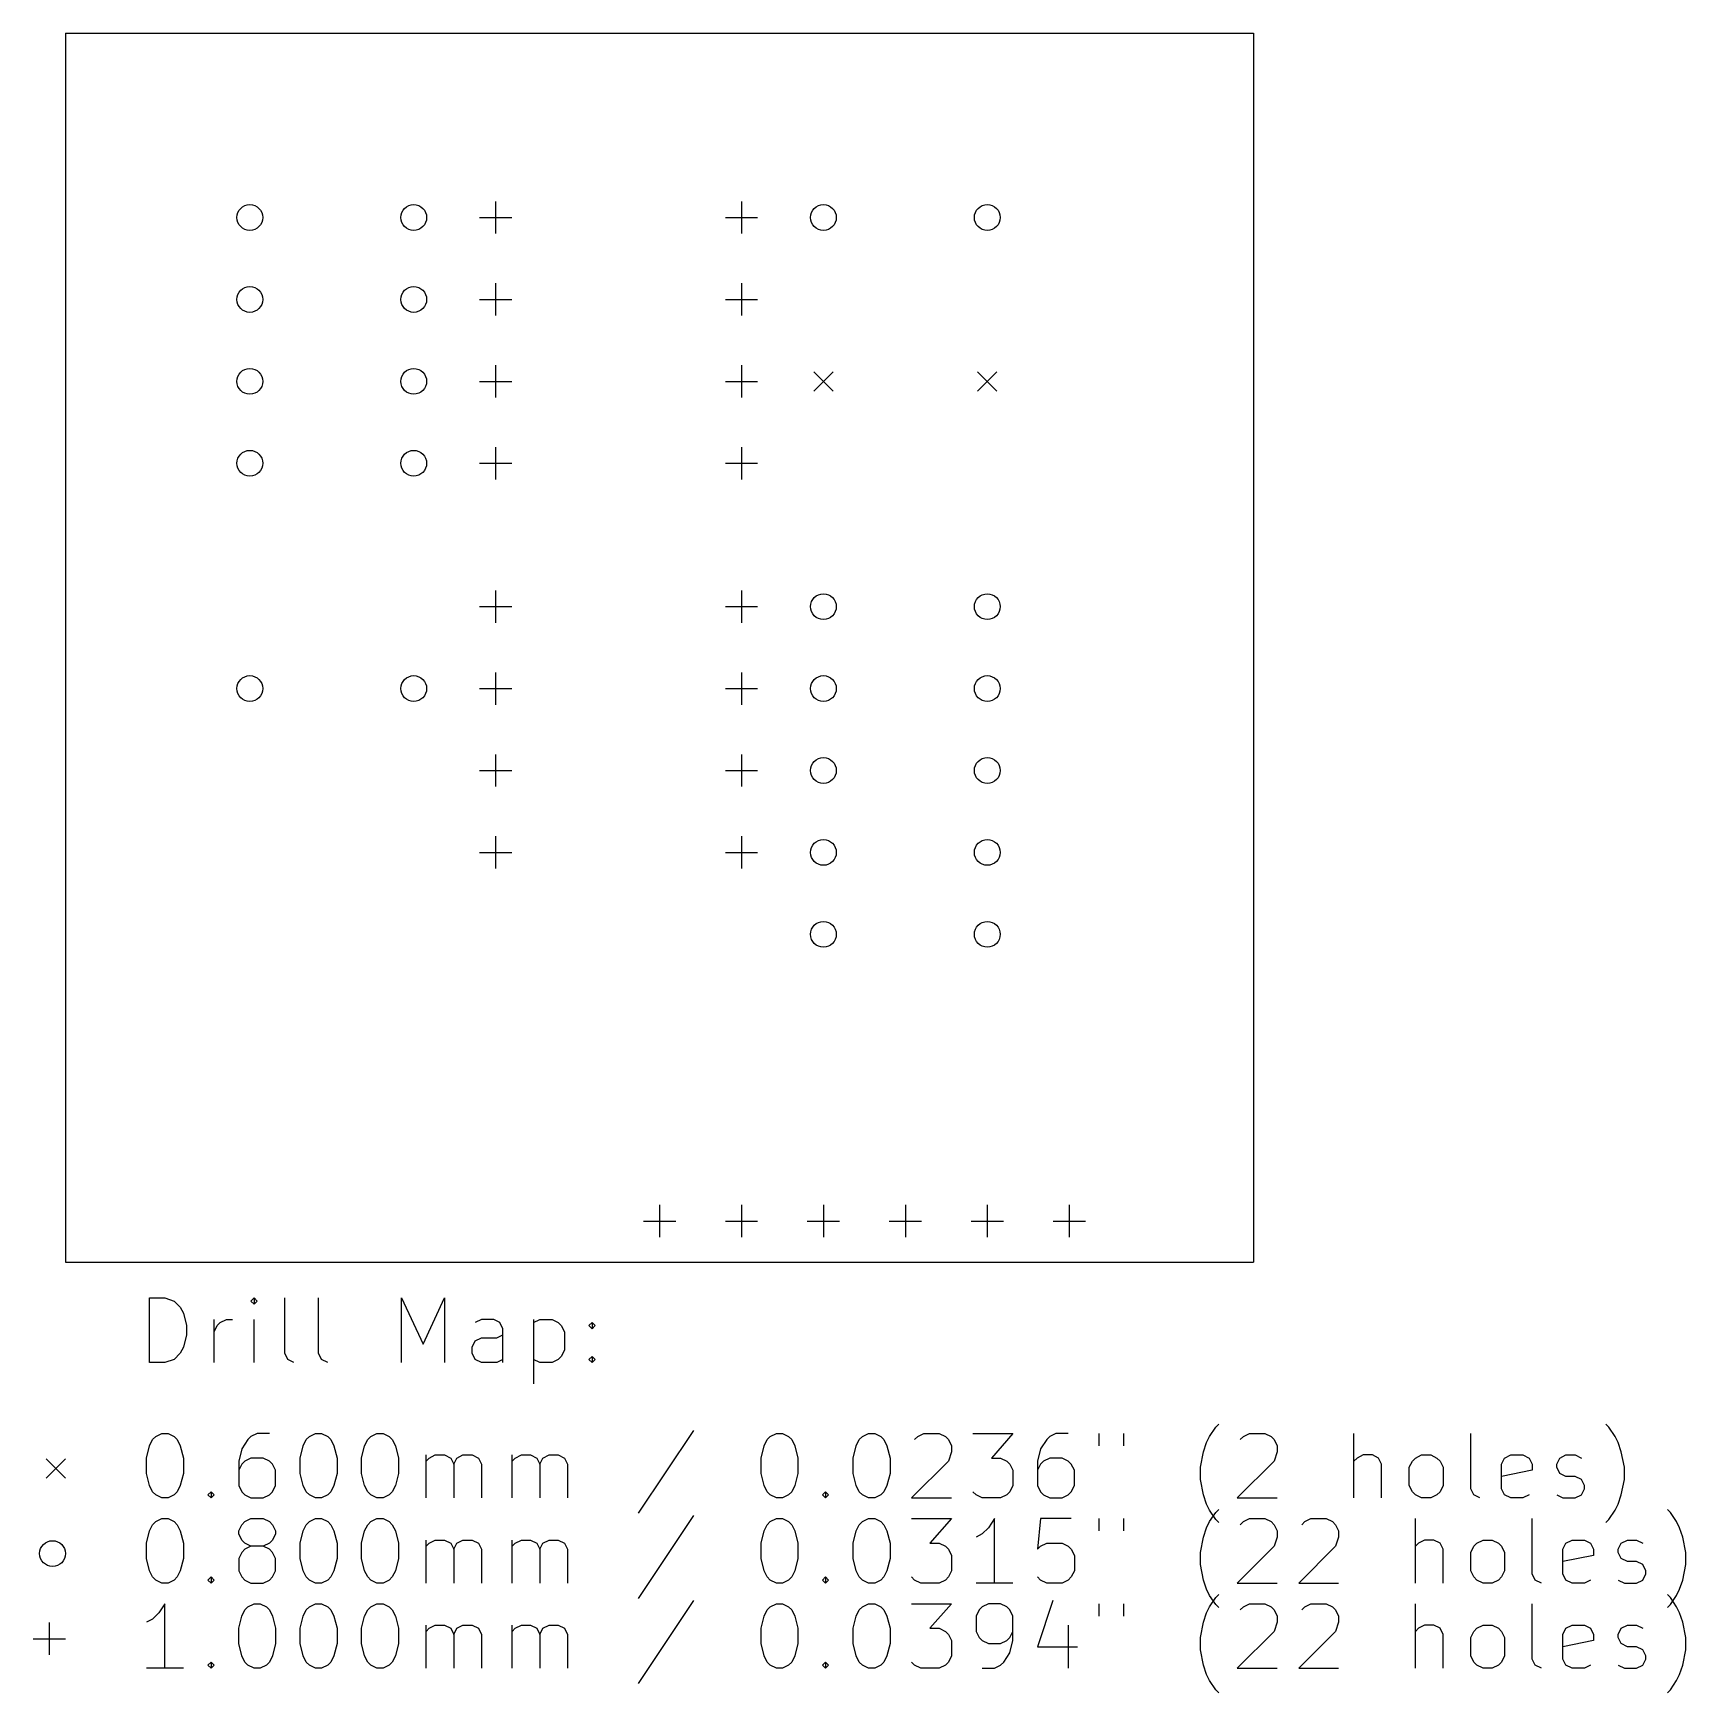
# Model space of a CAD drawing. Extents: x 32.3 to 83.6, y -95.9 to -44.4.
import ezdxf

# ---------------------------------------------------------------- set-up
doc = ezdxf.new("R2010")
doc.units = 0
doc.layers.add('BLACK', color=7, linetype='CONTINUOUS')

msp = doc.modelspace()

# ---------------------------------------------------------------- linework, layer by layer
at = {"layer": 'BLACK', "linetype": 'CONTINUOUS'}
for p, q in [((33.3375, -44.45), (70.1675, -44.45)), ((33.3375, -44.45), (33.3375, -82.55)), ((70.1675, -44.45), (70.1675, -82.55)), ((46.6725, -49.665), (46.6725, -50.665)), ((54.2925, -49.665), (54.2925, -50.665)), ((46.1725, -50.165), (47.1725, -50.165)), ((53.7925, -50.165), (54.7925, -50.165)), ((46.6725, -52.205), (46.6725, -53.205)), ((54.2925, -52.205), (54.2925, -53.205)), ((46.1725, -52.705), (47.1725, -52.705)), ((53.7925, -52.705), (54.7925, -52.705)), ((46.6725, -54.745), (46.6725, -55.745)), ((54.2925, -54.745), (54.2925, -55.745)), ((56.5325, -54.945), (57.1325, -55.545)), ((57.1325, -54.945), (56.5325, -55.545)), ((61.6125, -54.945), (62.2125, -55.545)), ((62.2125, -54.945), (61.6125, -55.545)), ((46.1725, -55.245), (47.1725, -55.245)), ((53.7925, -55.245), (54.7925, -55.245)), ((46.6725, -57.285), (46.6725, -58.285)), ((54.2925, -57.285), (54.2925, -58.285)), ((46.1725, -57.785), (47.1725, -57.785)), ((53.7925, -57.785), (54.7925, -57.785)), ((46.6725, -61.73), (46.6725, -62.73)), ((54.2925, -61.73), (54.2925, -62.73)), ((46.1725, -62.23), (47.1725, -62.23)), ((53.7925, -62.23), (54.7925, -62.23)), ((46.6725, -64.27), (46.6725, -65.27)), ((54.2925, -64.27), (54.2925, -65.27)), ((46.1725, -64.77), (47.1725, -64.77)), ((53.7925, -64.77), (54.7925, -64.77)), ((46.6725, -66.81), (46.6725, -67.81)), ((54.2925, -66.81), (54.2925, -67.81)), ((46.1725, -67.31), (47.1725, -67.31)), ((53.7925, -67.31), (54.7925, -67.31)), ((46.6725, -69.35), (46.6725, -70.35)), ((54.2925, -69.35), (54.2925, -70.35)), ((46.1725, -69.85), (47.1725, -69.85)), ((53.7925, -69.85), (54.7925, -69.85)), ((51.7525, -80.78), (51.7525, -81.78)), ((54.2925, -80.78), (54.2925, -81.78)), ((56.8325, -80.78), (56.8325, -81.78)), ((59.3725, -80.78), (59.3725, -81.78)), ((61.9125, -80.78), (61.9125, -81.78)), ((64.4525, -80.78), (64.4525, -81.78)), ((51.2525, -81.28), (52.2525, -81.28)), ((53.7925, -81.28), (54.7925, -81.28)), ((56.3325, -81.28), (57.3325, -81.28)), ((58.8725, -81.28), (59.8725, -81.28)), ((61.4125, -81.28), (62.4125, -81.28)), ((63.9525, -81.28), (64.9525, -81.28)), ((33.3375, -82.55), (70.1675, -82.55)), ((35.945268, -85.664838), (35.945268, -83.664838)), ((35.945268, -83.664838), (36.421458, -83.664838)), ((36.421458, -83.664838), (36.707173, -83.760076)), ((36.707173, -83.760076), (36.897649, -83.950552)), ((39.183363, -83.664838), (39.088125, -83.760076)), ((39.088125, -83.760076), (39.183363, -83.855314)), ((39.278601, -83.760076), (39.183363, -83.664838)), ((39.183363, -83.664838), (39.183363, -83.855314)), ((39.183363, -83.855314), (39.278601, -83.760076)), ((40.135744, -85.379123), (40.135744, -83.664838)), ((41.183363, -85.379123), (41.183363, -83.664838)), ((43.754792, -85.664838), (43.754792, -83.664838)), ((43.754792, -83.664838), (44.421459, -85.093409)), ((44.421459, -85.093409), (45.088125, -83.664838)), ((45.088125, -83.664838), (45.088125, -85.664838)), ((36.897649, -83.950552), (36.992887, -84.141028)), ((36.992887, -84.141028), (37.088125, -84.52198)), ((37.945268, -85.664838), (37.945268, -84.331504)), ((38.135744, -84.426742), (38.32622, -84.331504)), ((38.32622, -84.331504), (38.516697, -84.331504)), ((39.183363, -85.664838), (39.183363, -84.331504)), ((46.230982, -84.331504), (46.040506, -84.426742)), ((46.611935, -84.331504), (46.230982, -84.331504)), ((46.802411, -84.426742), (46.611935, -84.331504)), ((47.85003, -84.331504), (47.85003, -86.331504)), ((47.85003, -84.426742), (48.040506, -84.331504)), ((48.040506, -84.331504), (48.421459, -84.331504)), ((48.421459, -84.331504), (48.611935, -84.426742)), ((37.088125, -84.807695), (36.992887, -85.188647)), ((37.088125, -84.52198), (37.088125, -84.807695)), ((37.945268, -84.712457), (38.040506, -84.52198)), ((38.040506, -84.52198), (38.135744, -84.426742)), ((46.040506, -84.998171), (46.230982, -84.902933)), ((46.230982, -84.902933), (46.707173, -84.902933)), ((46.707173, -84.902933), (46.897649, -84.807695)), ((46.897649, -84.617219), (46.802411, -84.426742)), ((46.897649, -85.664838), (46.897649, -84.617219)), ((48.611935, -84.426742), (48.707173, -84.52198)), ((48.707173, -84.52198), (48.802411, -84.712457)), ((48.802411, -84.712457), (48.802411, -85.283885)), ((49.564316, -84.52198), (49.659554, -84.426742)), ((49.659554, -84.617219), (49.564316, -84.52198)), ((49.659554, -84.426742), (49.754792, -84.52198)), ((49.659554, -84.426742), (49.659554, -84.617219)), ((49.754792, -84.52198), (49.659554, -84.617219)), ((36.897649, -85.379123), (36.707173, -85.5696)), ((36.992887, -85.188647), (36.897649, -85.379123)), ((40.230982, -85.5696), (40.135744, -85.379123)), ((41.278601, -85.5696), (41.183363, -85.379123)), ((45.945268, -85.188647), (46.040506, -84.998171)), ((45.945268, -85.379123), (45.945268, -85.188647)), ((46.040506, -85.5696), (45.945268, -85.379123)), ((48.802411, -85.283885), (48.707173, -85.474361)), ((36.421458, -85.664838), (35.945268, -85.664838)), ((36.707173, -85.5696), (36.421458, -85.664838)), ((40.421458, -85.664838), (40.230982, -85.5696)), ((41.469077, -85.664838), (41.278601, -85.5696)), ((46.230982, -85.664838), (46.040506, -85.5696)), ((46.707173, -85.664838), (46.230982, -85.664838)), ((46.897649, -85.5696), (46.707173, -85.664838)), ((48.040506, -85.664838), (47.85003, -85.5696)), ((48.421459, -85.664838), (48.040506, -85.664838)), ((48.611935, -85.5696), (48.421459, -85.664838)), ((48.707173, -85.474361), (48.611935, -85.5696)), ((49.564316, -85.5696), (49.659554, -85.474361)), ((49.659554, -85.664838), (49.564316, -85.5696)), ((49.659554, -85.474361), (49.754792, -85.5696)), ((49.659554, -85.474361), (49.659554, -85.664838)), ((49.754792, -85.5696), (49.659554, -85.664838)), ((36.040506, -88.055314), (36.135744, -87.960076)), ((36.135744, -87.960076), (36.32622, -87.864838)), ((36.32622, -87.864838), (36.516697, -87.864838)), ((36.516697, -87.864838), (36.707173, -87.960076)), ((36.707173, -87.960076), (36.802411, -88.055314)), ((39.088125, -87.960076), (38.992887, -88.055314)), ((39.278601, -87.864838), (39.088125, -87.960076)), ((39.659554, -87.864838), (39.278601, -87.864838)), ((40.802411, -88.055314), (40.897649, -87.960076)), ((40.897649, -87.960076), (41.088125, -87.864838)), ((41.088125, -87.864838), (41.278602, -87.864838)), ((41.278602, -87.864838), (41.469078, -87.960076)), ((41.469078, -87.960076), (41.564316, -88.055314)), ((42.707173, -88.055314), (42.802411, -87.960076)), ((42.802411, -87.960076), (42.992887, -87.864838)), ((42.992887, -87.864838), (43.183364, -87.864838)), ((43.183364, -87.864838), (43.37384, -87.960076)), ((43.37384, -87.960076), (43.469078, -88.055314)), ((52.802412, -87.7696), (51.088127, -90.341028)), ((55.088127, -88.055314), (55.183365, -87.960076)), ((55.183365, -87.960076), (55.373841, -87.864838)), ((55.373841, -87.864838), (55.564318, -87.864838)), ((55.564318, -87.864838), (55.754794, -87.960076)), ((55.754794, -87.960076), (55.850032, -88.055314)), ((57.94527, -88.055314), (58.040508, -87.960076)), ((58.040508, -87.960076), (58.230984, -87.864838)), ((58.230984, -87.864838), (58.421461, -87.864838)), ((58.421461, -87.864838), (58.611937, -87.960076)), ((58.611937, -87.960076), (58.707175, -88.055314)), ((59.659556, -88.055314), (59.754794, -87.960076)), ((59.754794, -87.960076), (59.94527, -87.864838)), ((59.94527, -87.864838), (60.421461, -87.864838)), ((60.421461, -87.864838), (60.611937, -87.960076)), ((60.611937, -87.960076), (60.707175, -88.055314)), ((61.46908, -87.864838), (62.707175, -87.864838)), ((62.707175, -87.864838), (62.040508, -88.626742)), ((63.850032, -87.960076), (63.754794, -88.055314)), ((64.040508, -87.864838), (63.850032, -87.960076)), ((64.421461, -87.864838), (64.040508, -87.864838)), ((65.373842, -87.864838), (65.373842, -88.24579)), ((66.135747, -87.864838), (66.135747, -88.24579)), ((68.707176, -88.150552), (68.802414, -87.960076)), ((68.802414, -87.960076), (68.99289, -87.674361)), ((68.99289, -87.674361), (69.088129, -87.579123)), ((69.754795, -88.055314), (69.850033, -87.960076)), ((69.850033, -87.960076), (70.040509, -87.864838)), ((70.040509, -87.864838), (70.5167, -87.864838)), ((70.5167, -87.864838), (70.707176, -87.960076)), ((70.707176, -87.960076), (70.802414, -88.055314)), ((73.278605, -89.864838), (73.278605, -87.864838)), ((76.897653, -89.579123), (76.897653, -87.864838)), ((81.183368, -87.674361), (81.08813, -87.579123)), ((81.373844, -87.960076), (81.183368, -87.674361)), ((81.469082, -88.150552), (81.373844, -87.960076)), ((35.85003, -88.626742), (35.945268, -88.24579)), ((35.945268, -88.24579), (36.040506, -88.055314)), ((36.802411, -88.055314), (36.897649, -88.24579)), ((36.897649, -88.24579), (36.992887, -88.626742)), ((38.802411, -88.341028), (38.707173, -88.72198)), ((38.992887, -88.055314), (38.802411, -88.341028)), ((40.611935, -88.626742), (40.707173, -88.24579)), ((40.707173, -88.24579), (40.802411, -88.055314)), ((41.564316, -88.055314), (41.659554, -88.24579)), ((41.659554, -88.24579), (41.754792, -88.626742)), ((42.516697, -88.626742), (42.611935, -88.24579)), ((42.611935, -88.24579), (42.707173, -88.055314)), ((43.469078, -88.055314), (43.564316, -88.24579)), ((43.564316, -88.24579), (43.659554, -88.626742)), ((54.897651, -88.626742), (54.992889, -88.24579)), ((54.992889, -88.24579), (55.088127, -88.055314)), ((55.850032, -88.055314), (55.94527, -88.24579)), ((55.94527, -88.24579), (56.040508, -88.626742)), ((57.754794, -88.626742), (57.850032, -88.24579)), ((57.850032, -88.24579), (57.94527, -88.055314)), ((58.707175, -88.055314), (58.802413, -88.24579)), ((58.802413, -88.24579), (58.897651, -88.626742)), ((60.707175, -88.055314), (60.802413, -88.24579)), ((60.802413, -88.436266), (60.707175, -88.72198)), ((60.802413, -88.24579), (60.802413, -88.436266)), ((63.564318, -88.341028), (63.46908, -88.72198)), ((63.754794, -88.055314), (63.564318, -88.341028)), ((68.5167, -88.912457), (68.611938, -88.436266)), ((68.611938, -88.436266), (68.707176, -88.150552)), ((70.802414, -88.055314), (70.897652, -88.24579)), ((70.897652, -88.436266), (70.802414, -88.72198)), ((70.897652, -88.24579), (70.897652, -88.436266)), ((81.56432, -88.436266), (81.469082, -88.150552)), ((81.659558, -88.912457), (81.56432, -88.436266)), ((32.7375, -88.65), (33.3375, -89.25)), ((33.3375, -88.65), (32.7375, -89.25)), ((35.85003, -89.102933), (35.85003, -88.626742)), ((36.992887, -88.626742), (36.992887, -89.102933)), ((38.707173, -88.72198), (38.707173, -89.483885)), ((38.802411, -88.817219), (38.707173, -89.007695)), ((38.897649, -88.72198), (38.802411, -88.817219)), ((39.088125, -88.626742), (38.897649, -88.72198)), ((39.469078, -88.626742), (39.088125, -88.626742)), ((39.659554, -88.72198), (39.469078, -88.626742)), ((39.754792, -88.817219), (39.659554, -88.72198)), ((39.85003, -89.007695), (39.754792, -88.817219)), ((39.85003, -89.483885), (39.85003, -89.007695)), ((40.611935, -89.102933), (40.611935, -88.626742)), ((41.754792, -88.626742), (41.754792, -89.102933)), ((42.516697, -89.102933), (42.516697, -88.626742)), ((43.659554, -88.626742), (43.659554, -89.102933)), ((44.516697, -89.864838), (44.516697, -88.531504)), ((44.516697, -88.72198), (44.611935, -88.626742)), ((44.611935, -88.626742), (44.802411, -88.531504)), ((44.802411, -88.531504), (45.088126, -88.531504)), ((45.088126, -88.531504), (45.278602, -88.626742)), ((45.278602, -88.626742), (45.37384, -88.817219)), ((45.37384, -88.817219), (45.469078, -88.626742)), ((45.37384, -88.817219), (45.37384, -89.864838)), ((45.469078, -88.626742), (45.659554, -88.531504)), ((45.659554, -88.531504), (45.945268, -88.531504)), ((45.945268, -88.531504), (46.135745, -88.626742)), ((46.135745, -88.626742), (46.230983, -88.817219)), ((46.230983, -88.817219), (46.230983, -89.864838)), ((47.183364, -89.864838), (47.183364, -88.531504)), ((47.183364, -88.72198), (47.278602, -88.626742)), ((47.278602, -88.626742), (47.469078, -88.531504)), ((47.469078, -88.531504), (47.754793, -88.531504)), ((47.754793, -88.531504), (47.945269, -88.626742)), ((47.945269, -88.626742), (48.040507, -88.817219)), ((48.040507, -88.817219), (48.135745, -88.626742)), ((48.040507, -88.817219), (48.040507, -89.864838)), ((48.135745, -88.626742), (48.326221, -88.531504)), ((48.326221, -88.531504), (48.611935, -88.531504)), ((48.611935, -88.531504), (48.802412, -88.626742)), ((48.802412, -88.626742), (48.89765, -88.817219)), ((48.89765, -88.817219), (48.89765, -89.864838)), ((54.897651, -89.102933), (54.897651, -88.626742)), ((56.040508, -88.626742), (56.040508, -89.102933)), ((57.754794, -89.102933), (57.754794, -88.626742)), ((58.897651, -88.626742), (58.897651, -89.102933)), ((60.707175, -88.72198), (59.564318, -89.864838)), ((62.040508, -88.626742), (62.326223, -88.626742)), ((62.326223, -88.626742), (62.516699, -88.72198)), ((62.516699, -88.72198), (62.611937, -88.817219)), ((62.611937, -88.817219), (62.707175, -89.007695)), ((62.707175, -89.007695), (62.707175, -89.483885)), ((63.46908, -88.72198), (63.46908, -89.483885)), ((63.564318, -88.817219), (63.46908, -89.007695)), ((63.659556, -88.72198), (63.564318, -88.817219)), ((63.850032, -88.626742), (63.659556, -88.72198)), ((64.230985, -88.626742), (63.850032, -88.626742)), ((64.421461, -88.72198), (64.230985, -88.626742)), ((64.516699, -88.817219), (64.421461, -88.72198)), ((64.611937, -89.007695), (64.516699, -88.817219)), ((64.611937, -89.483885), (64.611937, -89.007695)), ((68.5167, -89.293409), (68.5167, -88.912457)), ((70.802414, -88.72198), (69.659557, -89.864838)), ((73.373843, -88.626742), (73.278605, -88.72198)), ((73.564319, -88.531504), (73.373843, -88.626742)), ((73.850034, -88.531504), (73.564319, -88.531504)), ((74.04051, -88.626742), (73.850034, -88.531504)), ((74.135748, -88.817219), (74.04051, -88.626742)), ((74.135748, -89.864838), (74.135748, -88.817219)), ((74.992891, -88.912457), (75.088129, -88.72198)), ((74.992891, -89.483885), (74.992891, -88.912457)), ((75.088129, -88.72198), (75.183367, -88.626742)), ((75.183367, -88.626742), (75.373843, -88.531504)), ((75.373843, -88.531504), (75.659558, -88.531504)), ((75.659558, -88.531504), (75.850034, -88.626742)), ((75.850034, -88.626742), (75.945272, -88.72198)), ((75.945272, -88.72198), (76.04051, -88.912457)), ((76.04051, -88.912457), (76.04051, -89.483885)), ((77.850034, -88.817219), (77.945272, -88.626742)), ((77.850034, -89.579123), (77.850034, -88.817219)), ((78.802415, -89.007695), (77.850034, -89.198171)), ((77.945272, -88.626742), (78.135748, -88.531504)), ((78.135748, -88.531504), (78.516701, -88.531504)), ((78.516701, -88.531504), (78.707177, -88.626742)), ((78.707177, -88.626742), (78.802415, -88.817219)), ((78.802415, -88.817219), (78.802415, -89.007695)), ((79.56432, -88.817219), (79.659558, -88.626742)), ((79.56432, -88.912457), (79.56432, -88.817219)), ((79.659558, -89.102933), (79.56432, -88.912457)), ((79.659558, -88.626742), (79.850034, -88.531504)), ((79.850034, -88.531504), (80.135748, -88.531504)), ((80.135748, -88.531504), (80.326225, -88.626742)), ((81.659558, -89.293409), (81.659558, -88.912457)), ((35.945268, -89.483885), (35.85003, -89.102933)), ((36.040506, -89.674361), (35.945268, -89.483885)), ((36.897649, -89.483885), (36.802411, -89.674361)), ((36.992887, -89.102933), (36.897649, -89.483885)), ((38.707173, -89.483885), (38.802411, -89.674361)), ((39.754792, -89.674361), (39.85003, -89.483885)), ((40.707173, -89.483885), (40.611935, -89.102933)), ((40.802411, -89.674361), (40.707173, -89.483885)), ((41.659554, -89.483885), (41.564316, -89.674361)), ((41.754792, -89.102933), (41.659554, -89.483885)), ((42.611935, -89.483885), (42.516697, -89.102933)), ((42.707173, -89.674361), (42.611935, -89.483885)), ((43.564316, -89.483885), (43.469078, -89.674361)), ((43.659554, -89.102933), (43.564316, -89.483885)), ((54.992889, -89.483885), (54.897651, -89.102933)), ((55.088127, -89.674361), (54.992889, -89.483885)), ((55.94527, -89.483885), (55.850032, -89.674361)), ((56.040508, -89.102933), (55.94527, -89.483885)), ((57.850032, -89.483885), (57.754794, -89.102933)), ((57.94527, -89.674361), (57.850032, -89.483885)), ((58.802413, -89.483885), (58.707175, -89.674361)), ((58.897651, -89.102933), (58.802413, -89.483885)), ((62.707175, -89.483885), (62.611937, -89.674361)), ((63.46908, -89.483885), (63.564318, -89.674361)), ((64.516699, -89.674361), (64.611937, -89.483885)), ((68.611938, -89.7696), (68.5167, -89.293409)), ((75.088129, -89.674361), (74.992891, -89.483885)), ((76.04051, -89.483885), (75.945272, -89.674361)), ((79.850034, -89.198171), (79.659558, -89.102933)), ((80.135748, -89.198171), (79.850034, -89.198171)), ((80.326225, -89.293409), (80.135748, -89.198171)), ((80.421463, -89.483885), (80.326225, -89.293409)), ((80.421463, -89.579123), (80.421463, -89.483885)), ((81.56432, -89.7696), (81.659558, -89.293409)), ((36.135744, -89.7696), (36.040506, -89.674361)), ((36.32622, -89.864838), (36.135744, -89.7696)), ((36.516697, -89.864838), (36.32622, -89.864838)), ((36.707173, -89.7696), (36.516697, -89.864838)), ((36.802411, -89.674361), (36.707173, -89.7696)), ((37.754792, -89.7696), (37.85003, -89.674361)), ((37.85003, -89.864838), (37.754792, -89.7696)), ((37.85003, -89.674361), (37.945268, -89.7696)), ((37.85003, -89.674361), (37.85003, -89.864838)), ((37.945268, -89.7696), (37.85003, -89.864838)), ((38.802411, -89.674361), (38.897649, -89.7696)), ((38.897649, -89.7696), (39.088125, -89.864838)), ((39.088125, -89.864838), (39.469078, -89.864838)), ((39.469078, -89.864838), (39.659554, -89.7696)), ((39.659554, -89.7696), (39.754792, -89.674361)), ((40.897649, -89.7696), (40.802411, -89.674361)), ((41.088125, -89.864838), (40.897649, -89.7696)), ((41.278602, -89.864838), (41.088125, -89.864838)), ((41.469078, -89.7696), (41.278602, -89.864838)), ((41.564316, -89.674361), (41.469078, -89.7696)), ((42.802411, -89.7696), (42.707173, -89.674361)), ((42.992887, -89.864838), (42.802411, -89.7696)), ((43.183364, -89.864838), (42.992887, -89.864838)), ((43.37384, -89.7696), (43.183364, -89.864838)), ((43.469078, -89.674361), (43.37384, -89.7696)), ((55.183365, -89.7696), (55.088127, -89.674361)), ((55.373841, -89.864838), (55.183365, -89.7696)), ((55.564318, -89.864838), (55.373841, -89.864838)), ((55.754794, -89.7696), (55.564318, -89.864838)), ((55.850032, -89.674361), (55.754794, -89.7696)), ((56.802413, -89.7696), (56.897651, -89.674361)), ((56.897651, -89.864838), (56.802413, -89.7696)), ((56.897651, -89.674361), (56.992889, -89.7696)), ((56.897651, -89.674361), (56.897651, -89.864838)), ((56.992889, -89.7696), (56.897651, -89.864838)), ((58.040508, -89.7696), (57.94527, -89.674361)), ((58.230984, -89.864838), (58.040508, -89.7696)), ((58.421461, -89.864838), (58.230984, -89.864838)), ((58.611937, -89.7696), (58.421461, -89.864838)), ((58.707175, -89.674361), (58.611937, -89.7696)), ((59.564318, -89.864838), (60.802413, -89.864838)), ((61.564318, -89.7696), (61.46908, -89.674361)), ((61.754794, -89.864838), (61.564318, -89.7696)), ((62.326223, -89.864838), (61.754794, -89.864838)), ((62.516699, -89.7696), (62.326223, -89.864838)), ((62.611937, -89.674361), (62.516699, -89.7696)), ((63.564318, -89.674361), (63.659556, -89.7696)), ((63.659556, -89.7696), (63.850032, -89.864838)), ((63.850032, -89.864838), (64.230985, -89.864838)), ((64.230985, -89.864838), (64.421461, -89.7696)), ((64.421461, -89.7696), (64.516699, -89.674361)), ((68.707176, -90.055314), (68.611938, -89.7696)), ((69.659557, -89.864838), (70.897652, -89.864838)), ((75.183367, -89.7696), (75.088129, -89.674361)), ((75.373843, -89.864838), (75.183367, -89.7696)), ((75.659558, -89.864838), (75.373843, -89.864838)), ((75.850034, -89.7696), (75.659558, -89.864838)), ((75.945272, -89.674361), (75.850034, -89.7696)), ((76.992891, -89.7696), (76.897653, -89.579123)), ((77.183367, -89.864838), (76.992891, -89.7696)), ((77.945272, -89.7696), (77.850034, -89.579123)), ((78.135748, -89.864838), (77.945272, -89.7696)), ((78.516701, -89.864838), (78.135748, -89.864838)), ((78.707177, -89.7696), (78.516701, -89.864838)), ((79.56432, -89.7696), (79.754796, -89.864838)), ((79.754796, -89.864838), (80.135748, -89.864838)), ((80.135748, -89.864838), (80.326225, -89.7696)), ((80.326225, -89.7696), (80.421463, -89.579123)), ((81.469082, -90.055314), (81.56432, -89.7696)), ((36.135744, -90.600076), (36.32622, -90.504838)), ((36.32622, -90.504838), (36.516697, -90.504838)), ((36.516697, -90.504838), (36.707173, -90.600076)), ((38.897649, -90.600076), (39.088125, -90.504838)), ((39.088125, -90.504838), (39.469078, -90.504838)), ((39.469078, -90.504838), (39.659554, -90.600076)), ((40.897649, -90.600076), (41.088125, -90.504838)), ((41.088125, -90.504838), (41.278602, -90.504838)), ((41.278602, -90.504838), (41.469078, -90.600076)), ((42.802411, -90.600076), (42.992887, -90.504838)), ((42.992887, -90.504838), (43.183364, -90.504838)), ((43.183364, -90.504838), (43.37384, -90.600076)), ((52.802412, -90.4096), (51.088127, -92.981028)), ((55.183365, -90.600076), (55.373841, -90.504838)), ((55.373841, -90.504838), (55.564318, -90.504838)), ((55.564318, -90.504838), (55.754794, -90.600076)), ((58.040508, -90.600076), (58.230984, -90.504838)), ((58.230984, -90.504838), (58.421461, -90.504838)), ((58.421461, -90.504838), (58.611937, -90.600076)), ((59.564318, -90.504838), (60.802413, -90.504838)), ((60.802413, -90.504838), (60.135746, -91.266742)), ((62.135746, -90.504838), (61.94527, -90.790552)), ((62.135746, -92.504838), (62.135746, -90.504838)), ((63.564318, -90.504838), (63.46908, -91.457219)), ((64.516699, -90.504838), (63.564318, -90.504838)), ((65.373842, -90.504838), (65.373842, -90.88579)), ((66.135747, -90.504838), (66.135747, -90.88579)), ((68.802414, -90.24579), (68.707176, -90.055314)), ((68.99289, -90.531504), (68.802414, -90.24579)), ((68.802414, -90.600076), (68.99289, -90.314361)), ((68.99289, -90.314361), (69.088129, -90.219123)), ((69.088129, -90.626742), (68.99289, -90.531504)), ((69.850033, -90.600076), (70.040509, -90.504838)), ((70.040509, -90.504838), (70.5167, -90.504838)), ((70.5167, -90.504838), (70.707176, -90.600076)), ((71.754795, -90.600076), (71.945271, -90.504838)), ((71.945271, -90.504838), (72.421462, -90.504838)), ((72.421462, -90.504838), (72.611938, -90.600076)), ((75.183367, -92.504838), (75.183367, -90.504838)), ((78.802415, -92.219123), (78.802415, -90.504838)), ((81.08813, -90.626742), (81.183368, -90.531504)), ((81.183368, -90.531504), (81.373844, -90.24579)), ((81.373844, -90.24579), (81.469082, -90.055314)), ((83.08813, -90.314361), (82.992892, -90.219123)), ((83.278606, -90.600076), (83.08813, -90.314361)), ((35.85003, -91.266742), (35.945268, -90.88579)), ((35.945268, -90.88579), (36.040506, -90.695314)), ((36.040506, -90.695314), (36.135744, -90.600076)), ((36.707173, -90.600076), (36.802411, -90.695314)), ((36.802411, -90.695314), (36.897649, -90.88579)), ((36.897649, -90.88579), (36.992887, -91.266742)), ((38.707173, -90.88579), (38.802411, -90.695314)), ((38.707173, -90.981028), (38.707173, -90.88579)), ((38.802411, -91.171504), (38.707173, -90.981028)), ((38.802411, -90.695314), (38.897649, -90.600076)), ((39.659554, -90.600076), (39.754792, -90.695314)), ((39.754792, -90.695314), (39.85003, -90.88579)), ((39.85003, -90.981028), (39.754792, -91.171504)), ((39.85003, -90.88579), (39.85003, -90.981028)), ((40.611935, -91.266742), (40.707173, -90.88579)), ((40.707173, -90.88579), (40.802411, -90.695314)), ((40.802411, -90.695314), (40.897649, -90.600076)), ((41.469078, -90.600076), (41.564316, -90.695314)), ((41.564316, -90.695314), (41.659554, -90.88579)), ((41.659554, -90.88579), (41.754792, -91.266742)), ((42.516697, -91.266742), (42.611935, -90.88579)), ((42.611935, -90.88579), (42.707173, -90.695314)), ((42.707173, -90.695314), (42.802411, -90.600076)), ((43.37384, -90.600076), (43.469078, -90.695314)), ((43.469078, -90.695314), (43.564316, -90.88579)), ((43.564316, -90.88579), (43.659554, -91.266742)), ((54.897651, -91.266742), (54.992889, -90.88579)), ((54.992889, -90.88579), (55.088127, -90.695314)), ((55.088127, -90.695314), (55.183365, -90.600076)), ((55.754794, -90.600076), (55.850032, -90.695314)), ((55.850032, -90.695314), (55.94527, -90.88579)), ((55.94527, -90.88579), (56.040508, -91.266742)), ((57.754794, -91.266742), (57.850032, -90.88579)), ((57.850032, -90.88579), (57.94527, -90.695314)), ((57.94527, -90.695314), (58.040508, -90.600076)), ((58.611937, -90.600076), (58.707175, -90.695314)), ((58.707175, -90.695314), (58.802413, -90.88579)), ((58.802413, -90.88579), (58.897651, -91.266742)), ((61.754794, -90.981028), (61.564318, -91.076266)), ((61.94527, -90.790552), (61.754794, -90.981028)), ((68.5167, -91.552457), (68.611938, -91.076266)), ((68.611938, -91.076266), (68.707176, -90.790552)), ((68.707176, -90.790552), (68.802414, -90.600076)), ((69.754795, -90.695314), (69.850033, -90.600076)), ((70.707176, -90.600076), (70.802414, -90.695314)), ((70.802414, -90.695314), (70.897652, -90.88579)), ((70.897652, -91.076266), (70.802414, -91.36198)), ((70.897652, -90.88579), (70.897652, -91.076266)), ((71.659557, -90.695314), (71.754795, -90.600076)), ((72.611938, -90.600076), (72.707176, -90.695314)), ((72.707176, -90.695314), (72.802414, -90.88579)), ((72.802414, -91.076266), (72.707176, -91.36198)), ((72.802414, -90.88579), (72.802414, -91.076266)), ((83.373844, -90.790552), (83.278606, -90.600076)), ((83.469082, -91.076266), (83.373844, -90.790552)), ((83.56432, -91.552457), (83.469082, -91.076266)), ((35.85003, -91.742933), (35.85003, -91.266742)), ((36.992887, -91.266742), (36.992887, -91.742933)), ((38.802411, -91.552457), (38.707173, -91.742933)), ((38.897649, -91.266742), (38.802411, -91.171504)), ((38.897649, -91.457219), (38.802411, -91.552457)), ((39.088125, -91.36198), (38.897649, -91.266742)), ((39.088125, -91.36198), (38.897649, -91.457219)), ((39.469078, -91.36198), (39.088125, -91.36198)), ((39.659554, -91.266742), (39.469078, -91.36198)), ((39.659554, -91.457219), (39.469078, -91.36198)), ((39.754792, -91.171504), (39.659554, -91.266742)), ((39.754792, -91.552457), (39.659554, -91.457219)), ((39.85003, -91.742933), (39.754792, -91.552457)), ((40.611935, -91.742933), (40.611935, -91.266742)), ((41.754792, -91.266742), (41.754792, -91.742933)), ((42.516697, -91.742933), (42.516697, -91.266742)), ((43.659554, -91.266742), (43.659554, -91.742933)), ((44.516697, -92.504838), (44.516697, -91.171504)), ((44.516697, -91.36198), (44.611935, -91.266742)), ((44.611935, -91.266742), (44.802411, -91.171504)), ((44.802411, -91.171504), (45.088126, -91.171504)), ((45.088126, -91.171504), (45.278602, -91.266742)), ((45.278602, -91.266742), (45.37384, -91.457219)), ((45.37384, -91.457219), (45.469078, -91.266742)), ((45.37384, -91.457219), (45.37384, -92.504838)), ((45.469078, -91.266742), (45.659554, -91.171504)), ((45.659554, -91.171504), (45.945268, -91.171504)), ((45.945268, -91.171504), (46.135745, -91.266742)), ((46.135745, -91.266742), (46.230983, -91.457219)), ((46.230983, -91.457219), (46.230983, -92.504838)), ((47.183364, -92.504838), (47.183364, -91.171504)), ((47.183364, -91.36198), (47.278602, -91.266742)), ((47.278602, -91.266742), (47.469078, -91.171504)), ((47.469078, -91.171504), (47.754793, -91.171504)), ((47.754793, -91.171504), (47.945269, -91.266742)), ((47.945269, -91.266742), (48.040507, -91.457219)), ((48.040507, -91.457219), (48.135745, -91.266742)), ((48.040507, -91.457219), (48.040507, -92.504838)), ((48.135745, -91.266742), (48.326221, -91.171504)), ((48.326221, -91.171504), (48.611935, -91.171504)), ((48.611935, -91.171504), (48.802412, -91.266742)), ((48.802412, -91.266742), (48.89765, -91.457219)), ((48.89765, -91.457219), (48.89765, -92.504838)), ((54.897651, -91.742933), (54.897651, -91.266742)), ((56.040508, -91.266742), (56.040508, -91.742933)), ((57.754794, -91.742933), (57.754794, -91.266742)), ((58.897651, -91.266742), (58.897651, -91.742933)), ((60.135746, -91.266742), (60.421461, -91.266742)), ((60.421461, -91.266742), (60.611937, -91.36198)), ((60.611937, -91.36198), (60.707175, -91.457219)), ((60.707175, -91.457219), (60.802413, -91.647695)), ((63.46908, -91.457219), (63.564318, -91.36198)), ((63.564318, -91.36198), (63.754794, -91.266742)), ((63.754794, -91.266742), (64.230985, -91.266742)), ((64.230985, -91.266742), (64.421461, -91.36198)), ((64.421461, -91.36198), (64.516699, -91.457219)), ((64.516699, -91.457219), (64.611937, -91.647695)), ((68.5167, -91.933409), (68.5167, -91.552457)), ((70.802414, -91.36198), (69.659557, -92.504838)), ((72.707176, -91.36198), (71.564319, -92.504838)), ((75.278605, -91.266742), (75.183367, -91.36198)), ((75.469081, -91.171504), (75.278605, -91.266742)), ((75.754796, -91.171504), (75.469081, -91.171504)), ((75.945272, -91.266742), (75.754796, -91.171504)), ((76.04051, -91.457219), (75.945272, -91.266742)), ((76.04051, -92.504838), (76.04051, -91.457219)), ((76.897653, -91.552457), (76.992891, -91.36198)), ((76.897653, -92.123885), (76.897653, -91.552457)), ((76.992891, -91.36198), (77.088129, -91.266742)), ((77.088129, -91.266742), (77.278605, -91.171504)), ((77.278605, -91.171504), (77.56432, -91.171504)), ((77.56432, -91.171504), (77.754796, -91.266742)), ((77.754796, -91.266742), (77.850034, -91.36198)), ((77.850034, -91.36198), (77.945272, -91.552457)), ((77.945272, -91.552457), (77.945272, -92.123885)), ((79.754796, -91.457219), (79.850034, -91.266742)), ((79.754796, -92.219123), (79.754796, -91.457219)), ((79.850034, -91.266742), (80.04051, -91.171504)), ((80.04051, -91.171504), (80.421463, -91.171504)), ((80.421463, -91.171504), (80.611939, -91.266742)), ((80.611939, -91.266742), (80.707177, -91.457219)), ((80.707177, -91.457219), (80.707177, -91.647695)), ((81.469082, -91.457219), (81.56432, -91.266742)), ((81.469082, -91.552457), (81.469082, -91.457219)), ((81.56432, -91.742933), (81.469082, -91.552457)), ((81.56432, -91.266742), (81.754796, -91.171504)), ((81.754796, -91.171504), (82.04051, -91.171504)), ((82.04051, -91.171504), (82.230987, -91.266742)), ((83.56432, -91.933409), (83.56432, -91.552457)), ((35.945268, -92.123885), (35.85003, -91.742933)), ((36.992887, -91.742933), (36.897649, -92.123885)), ((38.707173, -91.742933), (38.707173, -92.123885)), ((39.85003, -92.123885), (39.85003, -91.742933)), ((40.707173, -92.123885), (40.611935, -91.742933)), ((41.754792, -91.742933), (41.659554, -92.123885)), ((42.611935, -92.123885), (42.516697, -91.742933)), ((43.659554, -91.742933), (43.564316, -92.123885)), ((54.992889, -92.123885), (54.897651, -91.742933)), ((56.040508, -91.742933), (55.94527, -92.123885)), ((57.850032, -92.123885), (57.754794, -91.742933)), ((58.897651, -91.742933), (58.802413, -92.123885)), ((60.802413, -91.647695), (60.802413, -92.123885)), ((64.611937, -91.647695), (64.611937, -92.123885)), ((68.611938, -92.4096), (68.5167, -91.933409)), ((80.707177, -91.647695), (79.754796, -91.838171)), ((81.754796, -91.838171), (81.56432, -91.742933)), ((82.04051, -91.838171), (81.754796, -91.838171)), ((82.230987, -91.933409), (82.04051, -91.838171)), ((82.326225, -92.123885), (82.230987, -91.933409)), ((83.469082, -92.4096), (83.56432, -91.933409)), ((36.040506, -92.314361), (35.945268, -92.123885)), ((36.135744, -92.4096), (36.040506, -92.314361)), ((36.32622, -92.504838), (36.135744, -92.4096)), ((36.516697, -92.504838), (36.32622, -92.504838)), ((36.707173, -92.4096), (36.516697, -92.504838)), ((36.802411, -92.314361), (36.707173, -92.4096)), ((36.897649, -92.123885), (36.802411, -92.314361)), ((37.754792, -92.4096), (37.85003, -92.314361)), ((37.85003, -92.504838), (37.754792, -92.4096)), ((37.85003, -92.314361), (37.945268, -92.4096)), ((37.85003, -92.314361), (37.85003, -92.504838)), ((37.945268, -92.4096), (37.85003, -92.504838)), ((38.707173, -92.123885), (38.802411, -92.314361)), ((38.802411, -92.314361), (38.897649, -92.4096)), ((38.897649, -92.4096), (39.088125, -92.504838)), ((39.088125, -92.504838), (39.469078, -92.504838)), ((39.469078, -92.504838), (39.659554, -92.4096)), ((39.659554, -92.4096), (39.754792, -92.314361)), ((39.754792, -92.314361), (39.85003, -92.123885)), ((40.802411, -92.314361), (40.707173, -92.123885)), ((40.897649, -92.4096), (40.802411, -92.314361)), ((41.088125, -92.504838), (40.897649, -92.4096)), ((41.278602, -92.504838), (41.088125, -92.504838)), ((41.469078, -92.4096), (41.278602, -92.504838)), ((41.564316, -92.314361), (41.469078, -92.4096)), ((41.659554, -92.123885), (41.564316, -92.314361)), ((42.707173, -92.314361), (42.611935, -92.123885)), ((42.802411, -92.4096), (42.707173, -92.314361)), ((42.992887, -92.504838), (42.802411, -92.4096)), ((43.183364, -92.504838), (42.992887, -92.504838)), ((43.37384, -92.4096), (43.183364, -92.504838)), ((43.469078, -92.314361), (43.37384, -92.4096)), ((43.564316, -92.123885), (43.469078, -92.314361)), ((55.088127, -92.314361), (54.992889, -92.123885)), ((55.183365, -92.4096), (55.088127, -92.314361)), ((55.373841, -92.504838), (55.183365, -92.4096)), ((55.564318, -92.504838), (55.373841, -92.504838)), ((55.754794, -92.4096), (55.564318, -92.504838)), ((55.850032, -92.314361), (55.754794, -92.4096)), ((55.94527, -92.123885), (55.850032, -92.314361)), ((56.802413, -92.4096), (56.897651, -92.314361)), ((56.897651, -92.504838), (56.802413, -92.4096)), ((56.897651, -92.314361), (56.992889, -92.4096)), ((56.897651, -92.314361), (56.897651, -92.504838)), ((56.992889, -92.4096), (56.897651, -92.504838)), ((57.94527, -92.314361), (57.850032, -92.123885)), ((58.040508, -92.4096), (57.94527, -92.314361)), ((58.230984, -92.504838), (58.040508, -92.4096)), ((58.421461, -92.504838), (58.230984, -92.504838)), ((58.611937, -92.4096), (58.421461, -92.504838)), ((58.707175, -92.314361), (58.611937, -92.4096)), ((58.802413, -92.123885), (58.707175, -92.314361)), ((59.659556, -92.4096), (59.564318, -92.314361)), ((59.850032, -92.504838), (59.659556, -92.4096)), ((60.421461, -92.504838), (59.850032, -92.504838)), ((60.611937, -92.4096), (60.421461, -92.504838)), ((60.707175, -92.314361), (60.611937, -92.4096)), ((60.802413, -92.123885), (60.707175, -92.314361)), ((62.707175, -92.504838), (61.564318, -92.504838)), ((63.564318, -92.4096), (63.46908, -92.314361)), ((63.754794, -92.504838), (63.564318, -92.4096)), ((64.230985, -92.504838), (63.754794, -92.504838)), ((64.421461, -92.4096), (64.230985, -92.504838)), ((64.516699, -92.314361), (64.421461, -92.4096)), ((64.611937, -92.123885), (64.516699, -92.314361)), ((68.707176, -92.695314), (68.611938, -92.4096)), ((69.659557, -92.504838), (70.897652, -92.504838)), ((71.564319, -92.504838), (72.802414, -92.504838)), ((76.992891, -92.314361), (76.897653, -92.123885)), ((77.088129, -92.4096), (76.992891, -92.314361)), ((77.278605, -92.504838), (77.088129, -92.4096)), ((77.56432, -92.504838), (77.278605, -92.504838)), ((77.754796, -92.4096), (77.56432, -92.504838)), ((77.850034, -92.314361), (77.754796, -92.4096)), ((77.945272, -92.123885), (77.850034, -92.314361)), ((78.897653, -92.4096), (78.802415, -92.219123)), ((79.088129, -92.504838), (78.897653, -92.4096)), ((79.850034, -92.4096), (79.754796, -92.219123)), ((80.04051, -92.504838), (79.850034, -92.4096)), ((80.421463, -92.504838), (80.04051, -92.504838)), ((80.611939, -92.4096), (80.421463, -92.504838)), ((81.469082, -92.4096), (81.659558, -92.504838)), ((81.659558, -92.504838), (82.04051, -92.504838)), ((82.04051, -92.504838), (82.230987, -92.4096)), ((82.230987, -92.4096), (82.326225, -92.219123)), ((82.326225, -92.219123), (82.326225, -92.123885)), ((83.373844, -92.695314), (83.469082, -92.4096)), ((52.802412, -93.0496), (51.088127, -95.621028)), ((63.94527, -93.0496), (63.46908, -94.478171)), ((68.802414, -92.88579), (68.707176, -92.695314)), ((68.99289, -93.171504), (68.802414, -92.88579)), ((68.802414, -93.240076), (68.99289, -92.954361)), ((68.99289, -92.954361), (69.088129, -92.859123)), ((83.08813, -92.954361), (82.992892, -92.859123)), ((83.08813, -93.171504), (83.278606, -92.88579)), ((83.278606, -93.240076), (83.08813, -92.954361)), ((83.278606, -92.88579), (83.373844, -92.695314)), ((36.040506, -93.621028), (35.85003, -93.716266)), ((36.230982, -93.430552), (36.040506, -93.621028)), ((36.421458, -93.144838), (36.230982, -93.430552)), ((36.421458, -95.144838), (36.421458, -93.144838)), ((38.707173, -93.906742), (38.802411, -93.52579)), ((38.802411, -93.52579), (38.897649, -93.335314)), ((38.897649, -93.335314), (38.992887, -93.240076)), ((38.992887, -93.240076), (39.183363, -93.144838)), ((39.183363, -93.144838), (39.37384, -93.144838)), ((39.37384, -93.144838), (39.564316, -93.240076)), ((39.564316, -93.240076), (39.659554, -93.335314)), ((39.659554, -93.335314), (39.754792, -93.52579)), ((39.754792, -93.52579), (39.85003, -93.906742)), ((40.611935, -93.906742), (40.707173, -93.52579)), ((40.707173, -93.52579), (40.802411, -93.335314)), ((40.802411, -93.335314), (40.897649, -93.240076)), ((40.897649, -93.240076), (41.088125, -93.144838)), ((41.088125, -93.144838), (41.278602, -93.144838)), ((41.278602, -93.144838), (41.469078, -93.240076)), ((41.469078, -93.240076), (41.564316, -93.335314)), ((41.564316, -93.335314), (41.659554, -93.52579)), ((41.659554, -93.52579), (41.754792, -93.906742)), ((42.516697, -93.906742), (42.611935, -93.52579)), ((42.611935, -93.52579), (42.707173, -93.335314)), ((42.707173, -93.335314), (42.802411, -93.240076)), ((42.802411, -93.240076), (42.992887, -93.144838)), ((42.992887, -93.144838), (43.183364, -93.144838)), ((43.183364, -93.144838), (43.37384, -93.240076)), ((43.37384, -93.240076), (43.469078, -93.335314)), ((43.469078, -93.335314), (43.564316, -93.52579)), ((43.564316, -93.52579), (43.659554, -93.906742)), ((54.897651, -93.906742), (54.992889, -93.52579)), ((54.992889, -93.52579), (55.088127, -93.335314)), ((55.088127, -93.335314), (55.183365, -93.240076)), ((55.183365, -93.240076), (55.373841, -93.144838)), ((55.373841, -93.144838), (55.564318, -93.144838)), ((55.564318, -93.144838), (55.754794, -93.240076)), ((55.754794, -93.240076), (55.850032, -93.335314)), ((55.850032, -93.335314), (55.94527, -93.52579)), ((55.94527, -93.52579), (56.040508, -93.906742)), ((57.754794, -93.906742), (57.850032, -93.52579)), ((57.850032, -93.52579), (57.94527, -93.335314)), ((57.94527, -93.335314), (58.040508, -93.240076)), ((58.040508, -93.240076), (58.230984, -93.144838)), ((58.230984, -93.144838), (58.421461, -93.144838)), ((58.421461, -93.144838), (58.611937, -93.240076)), ((58.611937, -93.240076), (58.707175, -93.335314)), ((58.707175, -93.335314), (58.802413, -93.52579)), ((58.802413, -93.52579), (58.897651, -93.906742)), ((59.564318, -93.144838), (60.802413, -93.144838)), ((60.802413, -93.144838), (60.135746, -93.906742)), ((61.659556, -93.335314), (61.564318, -93.52579)), ((61.564318, -93.52579), (61.564318, -94.00198)), ((61.754794, -93.240076), (61.659556, -93.335314)), ((61.94527, -93.144838), (61.754794, -93.240076)), ((62.326223, -93.144838), (61.94527, -93.144838)), ((62.516699, -93.240076), (62.326223, -93.144838)), ((62.611937, -93.335314), (62.516699, -93.240076)), ((62.707175, -93.52579), (62.611937, -93.335314)), ((62.707175, -94.287695), (62.707175, -93.52579)), ((65.373842, -93.144838), (65.373842, -93.52579)), ((66.135747, -93.144838), (66.135747, -93.52579)), ((68.611938, -93.716266), (68.707176, -93.430552)), ((68.707176, -93.430552), (68.802414, -93.240076)), ((69.088129, -93.266742), (68.99289, -93.171504)), ((69.754795, -93.335314), (69.850033, -93.240076)), ((69.850033, -93.240076), (70.040509, -93.144838)), ((70.040509, -93.144838), (70.5167, -93.144838)), ((70.5167, -93.144838), (70.707176, -93.240076)), ((70.707176, -93.240076), (70.802414, -93.335314)), ((70.802414, -93.335314), (70.897652, -93.52579)), ((70.897652, -93.52579), (70.897652, -93.716266)), ((71.659557, -93.335314), (71.754795, -93.240076)), ((71.754795, -93.240076), (71.945271, -93.144838)), ((71.945271, -93.144838), (72.421462, -93.144838)), ((72.421462, -93.144838), (72.611938, -93.240076)), ((72.611938, -93.240076), (72.707176, -93.335314)), ((72.707176, -93.335314), (72.802414, -93.52579)), ((72.802414, -93.52579), (72.802414, -93.716266)), ((75.183367, -95.144838), (75.183367, -93.144838)), ((78.802415, -94.859123), (78.802415, -93.144838)), ((82.992892, -93.266742), (83.08813, -93.171504)), ((83.373844, -93.430552), (83.278606, -93.240076)), ((83.469082, -93.716266), (83.373844, -93.430552)), ((32.8375, -93.73), (32.8375, -94.73)), ((38.707173, -94.382933), (38.707173, -93.906742)), ((39.85003, -93.906742), (39.85003, -94.382933)), ((40.611935, -94.382933), (40.611935, -93.906742)), ((41.754792, -93.906742), (41.754792, -94.382933)), ((42.516697, -94.382933), (42.516697, -93.906742)), ((43.659554, -93.906742), (43.659554, -94.382933)), ((44.516697, -95.144838), (44.516697, -93.811504)), ((44.516697, -94.00198), (44.611935, -93.906742)), ((44.611935, -93.906742), (44.802411, -93.811504)), ((44.802411, -93.811504), (45.088126, -93.811504)), ((45.088126, -93.811504), (45.278602, -93.906742)), ((45.278602, -93.906742), (45.37384, -94.097219)), ((45.37384, -94.097219), (45.469078, -93.906742)), ((45.37384, -94.097219), (45.37384, -95.144838)), ((45.469078, -93.906742), (45.659554, -93.811504)), ((45.659554, -93.811504), (45.945268, -93.811504)), ((45.945268, -93.811504), (46.135745, -93.906742)), ((46.135745, -93.906742), (46.230983, -94.097219)), ((46.230983, -94.097219), (46.230983, -95.144838)), ((47.183364, -95.144838), (47.183364, -93.811504)), ((47.183364, -94.00198), (47.278602, -93.906742)), ((47.278602, -93.906742), (47.469078, -93.811504)), ((47.469078, -93.811504), (47.754793, -93.811504)), ((47.754793, -93.811504), (47.945269, -93.906742)), ((47.945269, -93.906742), (48.040507, -94.097219)), ((48.040507, -94.097219), (48.135745, -93.906742)), ((48.040507, -94.097219), (48.040507, -95.144838)), ((48.135745, -93.906742), (48.326221, -93.811504)), ((48.326221, -93.811504), (48.611935, -93.811504)), ((48.611935, -93.811504), (48.802412, -93.906742)), ((48.802412, -93.906742), (48.89765, -94.097219)), ((48.89765, -94.097219), (48.89765, -95.144838)), ((54.897651, -94.382933), (54.897651, -93.906742)), ((56.040508, -93.906742), (56.040508, -94.382933)), ((57.754794, -94.382933), (57.754794, -93.906742)), ((58.897651, -93.906742), (58.897651, -94.382933)), ((60.135746, -93.906742), (60.421461, -93.906742)), ((60.421461, -93.906742), (60.611937, -94.00198)), ((60.611937, -94.00198), (60.707175, -94.097219)), ((60.707175, -94.097219), (60.802413, -94.287695)), ((61.564318, -94.00198), (61.659556, -94.192457)), ((62.611937, -94.192457), (62.707175, -94.00198)), ((64.421461, -93.811504), (64.421461, -95.144838)), ((68.5167, -94.192457), (68.611938, -93.716266)), ((70.802414, -94.00198), (69.659557, -95.144838)), ((70.897652, -93.716266), (70.802414, -94.00198)), ((72.707176, -94.00198), (71.564319, -95.144838)), ((72.802414, -93.716266), (72.707176, -94.00198)), ((75.278605, -93.906742), (75.183367, -94.00198)), ((75.469081, -93.811504), (75.278605, -93.906742)), ((75.754796, -93.811504), (75.469081, -93.811504)), ((75.945272, -93.906742), (75.754796, -93.811504)), ((76.04051, -94.097219), (75.945272, -93.906742)), ((76.04051, -95.144838), (76.04051, -94.097219)), ((76.897653, -94.192457), (76.992891, -94.00198)), ((76.992891, -94.00198), (77.088129, -93.906742)), ((77.088129, -93.906742), (77.278605, -93.811504)), ((77.278605, -93.811504), (77.56432, -93.811504)), ((77.56432, -93.811504), (77.754796, -93.906742)), ((77.754796, -93.906742), (77.850034, -94.00198)), ((77.850034, -94.00198), (77.945272, -94.192457)), ((79.754796, -94.097219), (79.850034, -93.906742)), ((79.754796, -94.859123), (79.754796, -94.097219)), ((79.850034, -93.906742), (80.04051, -93.811504)), ((80.04051, -93.811504), (80.421463, -93.811504)), ((80.421463, -93.811504), (80.611939, -93.906742)), ((80.611939, -93.906742), (80.707177, -94.097219)), ((80.707177, -94.097219), (80.707177, -94.287695)), ((81.469082, -94.097219), (81.56432, -93.906742)), ((81.469082, -94.192457), (81.469082, -94.097219)), ((81.56432, -93.906742), (81.754796, -93.811504)), ((81.754796, -93.811504), (82.04051, -93.811504)), ((82.04051, -93.811504), (82.230987, -93.906742)), ((83.56432, -94.192457), (83.469082, -93.716266)), ((32.3375, -94.23), (33.3375, -94.23)), ((38.802411, -94.763885), (38.707173, -94.382933)), ((39.85003, -94.382933), (39.754792, -94.763885)), ((40.707173, -94.763885), (40.611935, -94.382933)), ((41.754792, -94.382933), (41.659554, -94.763885)), ((42.611935, -94.763885), (42.516697, -94.382933)), ((43.659554, -94.382933), (43.564316, -94.763885)), ((54.992889, -94.763885), (54.897651, -94.382933)), ((56.040508, -94.382933), (55.94527, -94.763885)), ((57.850032, -94.763885), (57.754794, -94.382933)), ((58.897651, -94.382933), (58.802413, -94.763885)), ((60.802413, -94.287695), (60.802413, -94.763885)), ((61.659556, -94.192457), (61.754794, -94.287695)), ((61.754794, -94.287695), (61.94527, -94.382933)), ((61.94527, -94.382933), (62.326223, -94.382933)), ((62.326223, -94.382933), (62.516699, -94.287695)), ((62.421461, -94.954361), (62.611937, -94.668647)), ((62.516699, -94.287695), (62.611937, -94.192457)), ((62.611937, -94.668647), (62.707175, -94.287695)), ((63.46908, -94.478171), (64.707175, -94.478171)), ((68.5167, -94.573409), (68.5167, -94.192457)), ((68.611938, -95.0496), (68.5167, -94.573409)), ((76.897653, -94.763885), (76.897653, -94.192457)), ((77.945272, -94.192457), (77.945272, -94.763885)), ((80.707177, -94.287695), (79.754796, -94.478171)), ((81.56432, -94.382933), (81.469082, -94.192457)), ((81.754796, -94.478171), (81.56432, -94.382933)), ((82.04051, -94.478171), (81.754796, -94.478171)), ((82.230987, -94.573409), (82.04051, -94.478171)), ((82.326225, -94.763885), (82.230987, -94.573409)), ((83.469082, -95.0496), (83.56432, -94.573409)), ((83.56432, -94.573409), (83.56432, -94.192457)), ((36.992887, -95.144838), (35.85003, -95.144838)), ((37.754792, -95.0496), (37.85003, -94.954361)), ((37.85003, -95.144838), (37.754792, -95.0496)), ((37.85003, -94.954361), (37.945268, -95.0496)), ((37.85003, -94.954361), (37.85003, -95.144838)), ((37.945268, -95.0496), (37.85003, -95.144838)), ((38.897649, -94.954361), (38.802411, -94.763885)), ((38.992887, -95.0496), (38.897649, -94.954361)), ((39.183363, -95.144838), (38.992887, -95.0496)), ((39.37384, -95.144838), (39.183363, -95.144838)), ((39.564316, -95.0496), (39.37384, -95.144838)), ((39.659554, -94.954361), (39.564316, -95.0496)), ((39.754792, -94.763885), (39.659554, -94.954361)), ((40.802411, -94.954361), (40.707173, -94.763885)), ((40.897649, -95.0496), (40.802411, -94.954361)), ((41.088125, -95.144838), (40.897649, -95.0496)), ((41.278602, -95.144838), (41.088125, -95.144838)), ((41.469078, -95.0496), (41.278602, -95.144838)), ((41.564316, -94.954361), (41.469078, -95.0496)), ((41.659554, -94.763885), (41.564316, -94.954361)), ((42.707173, -94.954361), (42.611935, -94.763885)), ((42.802411, -95.0496), (42.707173, -94.954361)), ((42.992887, -95.144838), (42.802411, -95.0496)), ((43.183364, -95.144838), (42.992887, -95.144838)), ((43.37384, -95.0496), (43.183364, -95.144838)), ((43.469078, -94.954361), (43.37384, -95.0496)), ((43.564316, -94.763885), (43.469078, -94.954361)), ((55.088127, -94.954361), (54.992889, -94.763885)), ((55.183365, -95.0496), (55.088127, -94.954361)), ((55.373841, -95.144838), (55.183365, -95.0496)), ((55.564318, -95.144838), (55.373841, -95.144838)), ((55.754794, -95.0496), (55.564318, -95.144838)), ((55.850032, -94.954361), (55.754794, -95.0496)), ((55.94527, -94.763885), (55.850032, -94.954361)), ((56.802413, -95.0496), (56.897651, -94.954361)), ((56.897651, -95.144838), (56.802413, -95.0496)), ((56.897651, -94.954361), (56.992889, -95.0496)), ((56.897651, -94.954361), (56.897651, -95.144838)), ((56.992889, -95.0496), (56.897651, -95.144838)), ((57.94527, -94.954361), (57.850032, -94.763885)), ((58.040508, -95.0496), (57.94527, -94.954361)), ((58.230984, -95.144838), (58.040508, -95.0496)), ((58.421461, -95.144838), (58.230984, -95.144838)), ((58.611937, -95.0496), (58.421461, -95.144838)), ((58.707175, -94.954361), (58.611937, -95.0496)), ((58.802413, -94.763885), (58.707175, -94.954361)), ((59.659556, -95.0496), (59.564318, -94.954361)), ((59.850032, -95.144838), (59.659556, -95.0496)), ((60.421461, -95.144838), (59.850032, -95.144838)), ((60.611937, -95.0496), (60.421461, -95.144838)), ((60.707175, -94.954361), (60.611937, -95.0496)), ((60.802413, -94.763885), (60.707175, -94.954361)), ((61.754794, -95.144838), (62.135746, -95.144838)), ((62.135746, -95.144838), (62.326223, -95.0496)), ((62.326223, -95.0496), (62.421461, -94.954361)), ((68.707176, -95.335314), (68.611938, -95.0496)), ((69.659557, -95.144838), (70.897652, -95.144838)), ((71.564319, -95.144838), (72.802414, -95.144838)), ((76.992891, -94.954361), (76.897653, -94.763885)), ((77.088129, -95.0496), (76.992891, -94.954361)), ((77.278605, -95.144838), (77.088129, -95.0496)), ((77.56432, -95.144838), (77.278605, -95.144838)), ((77.754796, -95.0496), (77.56432, -95.144838)), ((77.850034, -94.954361), (77.754796, -95.0496)), ((77.945272, -94.763885), (77.850034, -94.954361)), ((78.897653, -95.0496), (78.802415, -94.859123)), ((79.088129, -95.144838), (78.897653, -95.0496)), ((79.850034, -95.0496), (79.754796, -94.859123)), ((80.04051, -95.144838), (79.850034, -95.0496)), ((80.421463, -95.144838), (80.04051, -95.144838)), ((80.611939, -95.0496), (80.421463, -95.144838)), ((81.469082, -95.0496), (81.659558, -95.144838)), ((81.659558, -95.144838), (82.04051, -95.144838)), ((82.04051, -95.144838), (82.230987, -95.0496)), ((82.230987, -95.0496), (82.326225, -94.859123)), ((82.326225, -94.859123), (82.326225, -94.763885)), ((83.373844, -95.335314), (83.469082, -95.0496)), ((68.802414, -95.52579), (68.707176, -95.335314)), ((68.99289, -95.811504), (68.802414, -95.52579)), ((83.08813, -95.811504), (83.278606, -95.52579)), ((83.278606, -95.52579), (83.373844, -95.335314)), ((69.088129, -95.906742), (68.99289, -95.811504)), ((82.992892, -95.906742), (83.08813, -95.811504))]:
    msp.add_line(p, q, dxfattribs=at)
at = {"layer": 'BLACK'}
for centre in [(39.0525, -50.165), (44.132499, -50.165), (56.8325, -50.165), (61.9125, -50.165), (39.0525, -52.705), (44.132499, -52.705), (39.0525, -55.245), (44.132499, -55.245), (39.0525, -57.785), (44.132499, -57.785), (56.8325, -62.23), (61.9125, -62.23), (39.052501, -64.77), (44.1325, -64.77), (56.832501, -64.77), (61.9125, -64.77), (56.832501, -67.31), (61.9125, -67.31), (56.8325, -69.85), (61.9125, -69.85), (56.832501, -72.39), (61.9125, -72.39), (32.9375, -91.59)]:
    msp.add_circle(centre, 0.4, dxfattribs=at)

doc.saveas('drawing.dxf')
